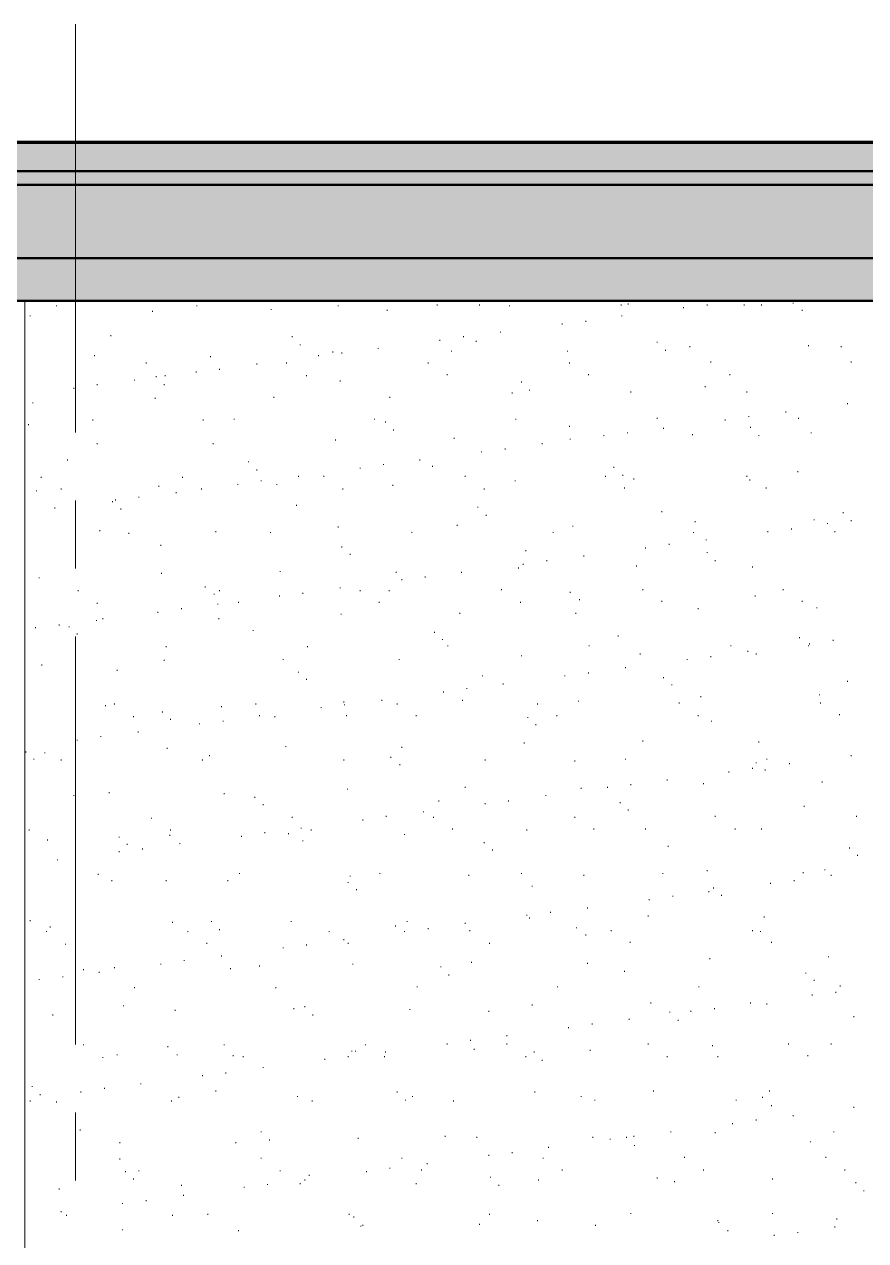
# Model space of a CAD drawing. Header units: inches. Extents: x 5 to 516, y -193 to 129.
# Drawn here: x 38.097 to 41.192, y -50.425 to -45.953 of the extents above; entities that cross this region are included whole.
import ezdxf

# ---------------------------------------------------------------- set-up
doc = ezdxf.new("R2010")
doc.units = ezdxf.units.IN
doc.header["$MEASUREMENT"] = 0
for name, color, linetype in [('Highlight', 210, 'Continuous'), ('PDF4_Geometry', 7, 'Continuous'), ('PDF4_Solid Fills', 7, 'Continuous')]:
    doc.layers.add(name, color=color, linetype=linetype)

msp = doc.modelspace()

# ---------------------------------------------------------------- hatches: boundary and pattern name
at = {"layer": 'PDF4_Solid Fills', "true_color": 0xb3b3b3, "transparency": 33554559}
for points in [[(48.845416, -46.4929831), (71.5387543, -46.4929831), (71.5387543, -46.5429787), (72.5987544, -46.5429787), (72.5987553, -46.4929831), (72.5987544, -46.4929787), (72.5987553, -46.3863164), (31.1987514, -46.3863164), (31.1987514, -46.5429787), (48.845416, -46.5429787)], [(31.1987514, -46.5429801), (31.1987514, -46.8129801), (31.1987514, -46.969646), (38.5354151, -46.969646), (48.845416, -46.969646), (48.845416, -46.8129801), (48.845416, -46.5429801)]]:
    msp.add_hatch(color=253, dxfattribs=at).paths.add_polyline_path(points)

# ---------------------------------------------------------------- linework, layer by layer
at = {"layer": 'Highlight'}
msp.add_line((23.3720821, -46.4929787), (77.1258262, -46.4929787), dxfattribs=at)
at = {"layer": 'PDF4_Geometry', "lineweight": 15}
for points in [[(38.2854151, -47.4529804), (38.2854151, -45.9529803)], [(38.0987492, -54.9496512), (38.0987492, -46.9696506)], [(38.2154145, -46.9896489), (38.2154145, -46.9863124)], [(38.7320839, -46.9896489), (38.7320839, -46.9863124)], [(39.2520831, -46.9896489), (39.2520831, -46.9863124)], [(39.6154187, -46.9863124), (39.6154187, -46.9829826)], [(39.7720824, -46.9863124), (39.7720824, -46.9829826)], [(39.8820813, -46.9896489), (39.8820813, -46.9863124)], [(40.2587497, -46.9729796), (40.2587497, -46.9696498)], [(40.2920816, -46.9863124), (40.2920816, -46.9829826)], [(40.318754, -46.9829826), (40.318754, -46.979646)], [(40.5220825, -46.9963153), (40.5220825, -46.9929788)], [(40.6087524, -46.9863124), (40.6087524, -46.9829826)], [(40.7454169, -46.9863124), (40.7454169, -46.9829826)], [(40.8087511, -46.9863124), (40.8087511, -46.9829826)], [(40.9254164, -46.979646), (40.9254164, -46.9763162)], [(38.1187484, -47.0263107), (38.1187484, -47.0229809)], [(38.5687539, -47.0096482), (38.5687539, -47.0063116)], [(39.0054197, -47.0029818), (39.0054197, -46.9996452)], [(39.4320827, -47.0063116), (39.4320827, -47.0029818)], [(40.2954182, -47.0263107), (40.2954182, -47.0229809)], [(40.9587483, -47.0063116), (40.9587483, -47.0029818)], [(39.8487494, -47.0863151), (39.8487494, -47.0829785)], [(40.0754204, -47.0563129), (40.0754204, -47.0529831)], [(40.1620835, -47.0463167), (40.1620835, -47.0429801)], [(38.41542, -47.0996479), (38.41542, -47.0963113)], [(39.0820867, -47.1029777), (39.0820867, -47.0996479)], [(39.1120821, -47.1329798), (39.1120821, -47.1296501)], [(39.6254149, -47.1163173), (39.6254149, -47.1129807)], [(39.7120849, -47.1029777), (39.7120849, -47.0996479)], [(39.7587496, -47.1196471), (39.7587496, -47.1163173)], [(40.4254164, -47.1229837), (40.4254164, -47.1196471)], [(38.3554156, -47.1729782), (38.3554156, -47.1696485)], [(38.7820853, -47.1763148), (38.7820853, -47.1729782)], [(39.1787528, -47.1729782), (39.1787528, -47.1696485)], [(39.232084, -47.1596455), (39.232084, -47.1563156)], [(39.265416, -47.162982), (39.265416, -47.1596455)], [(39.3987507, -47.1463127), (39.3987507, -47.1429828)], [(39.6687498, -47.1563156), (39.6687498, -47.1529791)], [(40.0954195, -47.1563156), (40.0954195, -47.1529791)], [(40.4554185, -47.1529791), (40.4554185, -47.1496492)], [(40.5454183, -47.1396462), (40.5454183, -47.1363165)], [(40.9820841, -47.1363165), (40.9820841, -47.1329798)], [(41.102086, -47.1396462), (41.102086, -47.1363165)], [(38.5454181, -47.1996506), (38.5454181, -47.196314)], [(38.8154173, -47.2229796), (38.8154173, -47.2196498)], [(38.9520818, -47.2029804), (38.9520818, -47.1996506)], [(39.0620875, -47.1996506), (39.0620875, -47.196314)], [(39.5820867, -47.1996506), (39.5820867, -47.196314)], [(40.1020859, -47.1996506), (40.1020859, -47.196314)], [(40.6220852, -47.196314), (40.6220852, -47.1929774)], [(41.1387478, -47.196314), (41.1387478, -47.1929774)], [(38.5020831, -47.262978), (38.5020831, -47.2596482)], [(38.5820867, -47.2496452), (38.5820867, -47.2463154)], [(38.6154187, -47.2463154), (38.6154187, -47.2429788)], [(38.7287542, -47.2329826), (38.7287542, -47.229646)], [(39.1354179, -47.2463154), (39.1354179, -47.2429788)], [(39.2587496, -47.2663146), (39.2587496, -47.262978)], [(39.6520873, -47.2429788), (39.6520873, -47.239649)], [(40.1720865, -47.2429788), (40.1720865, -47.239649)], [(40.6920857, -47.2429788), (40.6920857, -47.239649)], [(38.2787487, -47.2929801), (38.2787487, -47.2896504)], [(38.3654186, -47.2796474), (38.3654186, -47.2763107)], [(38.612082, -47.2796474), (38.612082, -47.2763107)], [(39.8920843, -47.3096495), (39.8920843, -47.3063129)], [(39.9254163, -47.2696444), (39.9254163, -47.2663146)], [(39.9554185, -47.2996465), (39.9554185, -47.2963167)], [(40.3287502, -47.3063129), (40.3287502, -47.3029831)], [(40.602086, -47.2863137), (40.602086, -47.282984)], [(40.7554199, -47.3063129), (40.7554199, -47.3029831)], [(38.1287514, -47.3463113), (38.1287514, -47.3429815)], [(38.57875, -47.3296487), (38.57875, -47.3263121)], [(39.015416, -47.3263121), (39.015416, -47.3229823)], [(39.4420856, -47.3263121), (39.4420856, -47.3229823)], [(41.125415, -47.3496479), (41.125415, -47.3463113)], [(40.4254164, -47.4029791), (40.4254164, -47.3996493)], [(40.7620863, -47.3963127), (40.7620863, -47.3929829)], [(40.8987508, -47.3796501), (40.8987508, -47.3763135)], [(40.9454156, -47.4029791), (40.9454156, -47.3996493)], [(38.112082, -47.4263149), (38.112082, -47.4229783)], [(38.3487492, -47.4096455), (38.3487492, -47.4063156)], [(38.7554197, -47.4096455), (38.7554197, -47.4063156)], [(38.8687485, -47.4063156), (38.8687485, -47.4029791)], [(39.3854179, -47.4063156), (39.3854179, -47.4029791)], [(39.4254163, -47.4163119), (39.4254163, -47.412982)], [(39.4554184, -47.446314), (39.4554184, -47.4429774)], [(39.9054171, -47.4063156), (39.9054171, -47.4029791)], [(40.1020859, -47.4329813), (40.1020859, -47.4296446)], [(40.4487521, -47.4396476), (40.4487521, -47.436311)], [(40.6754164, -47.4096455), (40.6754164, -47.4063156)], [(40.7687527, -47.436311), (40.7687527, -47.4329813)], [(39.242087, -47.4829826), (39.242087, -47.479646)], [(39.6787528, -47.4763162), (39.6787528, -47.4729796)], [(40.1054158, -47.479646), (40.1054158, -47.4763162)], [(40.2287543, -47.4663132), (40.2287543, -47.4629834)], [(40.3154174, -47.456317), (40.3154174, -47.4529804)], [(40.5554144, -47.4629834), (40.5554144, -47.4596468)], [(40.798748, -47.4663132), (40.798748, -47.4629834)], [(40.9920871, -47.456317), (40.9920871, -47.4529804)], [(38.3654186, -47.4963154), (38.3654186, -47.4929788)], [(38.7920815, -47.4963154), (38.7920815, -47.4929788)], [(39.7787488, -47.5263108), (39.7787488, -47.522981)], [(39.8654188, -47.5163146), (39.8654188, -47.512978)], [(40.0020832, -47.4963154), (40.0020832, -47.4929788)], [(38.2554197, -47.5563129), (38.2554197, -47.5529832)], [(38.9220864, -47.5629794), (38.9220864, -47.5596495)], [(39.4187498, -47.5729823), (39.4187498, -47.5696458)], [(39.5520846, -47.5563129), (39.5520846, -47.5529832)], [(39.5987493, -47.5796487), (39.5987493, -47.5763122)], [(38.1587536, -47.6196471), (38.1587536, -47.6163173)], [(38.6787528, -47.6196471), (38.6787528, -47.6163173)], [(38.9520818, -47.5929815), (38.9520818, -47.5896449)], [(39.1054157, -47.6163173), (39.1054157, -47.6129807)], [(39.198752, -47.6163173), (39.198752, -47.6129807)], [(39.3320867, -47.5863152), (39.3320867, -47.5829785)], [(39.7187512, -47.6163173), (39.7187512, -47.6129807)], [(40.2354207, -47.6163173), (40.2354207, -47.6129807)], [(40.2654161, -47.5829785), (40.2654161, -47.5796487)], [(40.298748, -47.6129807), (40.298748, -47.6096441)], [(40.3387532, -47.6263135), (40.3387532, -47.6229837)], [(40.7554199, -47.6163173), (40.7554199, -47.6129807)], [(40.9420857, -47.5996479), (40.9420857, -47.5963113)], [(38.1420842, -47.6696485), (38.1420842, -47.6663119)], [(38.2320839, -47.6629821), (38.2320839, -47.6596455)], [(38.5920829, -47.6529791), (38.5920829, -47.6496493)], [(38.7487533, -47.6629821), (38.7487533, -47.6596455)], [(38.8820812, -47.6463127), (38.8820812, -47.6429829)], [(38.9687512, -47.6329799), (38.9687512, -47.6296501)], [(39.0254189, -47.6463127), (39.0254189, -47.6429829)], [(39.2687525, -47.6629821), (39.2687525, -47.6596455)], [(39.4520818, -47.6496493), (39.4520818, -47.6463127)], [(39.7887518, -47.6629821), (39.7887518, -47.6596455)], [(39.9020873, -47.6329799), (39.9020873, -47.6296501)], [(40.3054144, -47.6596455), (40.3054144, -47.6563157)], [(40.7654161, -47.6296501), (40.7654161, -47.6263135)], [(40.8254204, -47.6596455), (40.8254204, -47.6563157)], [(38.2854151, -47.9529805), (38.2854151, -47.7029804)], [(38.4220864, -47.7096468), (38.4220864, -47.7063171)], [(38.4320826, -47.7029804), (38.4320826, -47.6996507)], [(38.5187525, -47.6929774), (38.5187525, -47.6896477)], [(38.655417, -47.6763149), (38.655417, -47.6729783)], [(38.2087481, -47.7329826), (38.2087481, -47.7296461)], [(38.4520818, -47.7363124), (38.4520818, -47.7329826)], [(39.0987493, -47.7229796), (39.0987493, -47.7196498)], [(39.765416, -47.7296461), (39.765416, -47.7263162)], [(39.7954182, -47.7596482), (39.7954182, -47.7563116)], [(40.4420857, -47.7463154), (40.4420857, -47.7429788)], [(41.1087524, -47.7496452), (41.1087524, -47.7463154)], [(39.2520831, -47.8029832), (39.2520831, -47.7996466)], [(39.6887491, -47.7963168), (39.6887491, -47.7929802)], [(40.1154188, -47.7996466), (40.1154188, -47.7963168)], [(40.5654174, -47.782984), (40.5654174, -47.7796474)], [(41.0020833, -47.7763108), (41.0020833, -47.772981)], [(41.0520847, -47.7896504), (41.0520847, -47.7863138)], [(41.1387478, -47.7796474), (41.1387478, -47.7763108)], [(38.3754148, -47.816316), (38.3754148, -47.8129794)], [(38.4820839, -47.8263122), (38.4820839, -47.8229823)], [(38.8020845, -47.8196458), (38.8020845, -47.816316)], [(39.0020831, -47.8229823), (39.0020831, -47.8196458)], [(39.5220824, -47.8229823), (39.5220824, -47.8196458)], [(40.0420816, -47.8229823), (40.0420816, -47.8196458)], [(40.558751, -47.8229823), (40.558751, -47.8196458)], [(40.6054158, -47.849648), (40.6054158, -47.8463113)], [(40.8320868, -47.8196458), (40.8320868, -47.816316)], [(40.9187499, -47.8096496), (40.9187499, -47.806313)], [(41.0787502, -47.8196458), (41.0787502, -47.816316)], [(38.5987493, -47.8696471), (38.5987493, -47.8663173)], [(39.265416, -47.8763135), (39.265416, -47.8729837)], [(39.9420856, -47.8896463), (39.9420856, -47.8863165)], [(40.3820813, -47.8796501), (40.3820813, -47.8763135)], [(40.4687513, -47.8663173), (40.4687513, -47.8629807)], [(39.2954182, -47.9029791), (39.2954182, -47.8996493)], [(40.0187526, -47.9263149), (40.0187526, -47.9229783)], [(40.1554171, -47.9096455), (40.1554171, -47.9063157)], [(40.6087524, -47.8963127), (40.6087524, -47.8929829)], [(40.6387478, -47.9263149), (40.6387478, -47.9229783)], [(38.6020858, -47.9729796), (38.6020858, -47.9696499)], [(39.0387517, -47.9663132), (39.0387517, -47.9629835)], [(39.4654146, -47.9696499), (39.4654146, -47.9663132)], [(39.7054185, -47.9696499), (39.7054185, -47.9663132)], [(39.9154201, -47.9529805), (39.9154201, -47.9496507)], [(39.9320827, -47.9396477), (39.9320827, -47.9363111)], [(40.3487494, -47.9463141), (40.3487494, -47.9429775)], [(40.775419, -47.9496507), (40.775419, -47.9463141)], [(38.1520872, -47.989649), (38.1520872, -47.9863125)], [(38.7620861, -48.022981), (38.7620861, -48.0196444)], [(39.2587496, -48.0263108), (39.2587496, -48.022981)], [(39.4854206, -47.9963154), (39.4854206, -47.9929789)], [(39.5720837, -47.9863125), (39.5720837, -47.9829826)], [(38.2954181, -48.0363138), (38.2954181, -48.032984)], [(38.7954181, -48.0496466), (38.7954181, -48.0463168)], [(38.8154173, -48.0363138), (38.8154173, -48.032984)], [(39.0354151, -48.056313), (39.0354151, -48.0529832)], [(39.1220851, -48.0463168), (39.1220851, -48.0429802)], [(39.3320867, -48.0363138), (39.3320867, -48.032984)], [(39.4387491, -48.0363138), (39.4387491, -48.032984)], [(39.8520859, -48.032984), (39.8520859, -48.0296474)], [(40.1054158, -48.0429802), (40.1054158, -48.0396504)], [(40.1387477, -48.0696458), (40.1387477, -48.066316)], [(40.3720852, -48.032984), (40.3720852, -48.0296474)], [(40.7854153, -48.056313), (40.7854153, -48.0529832)], [(40.8887478, -48.032984), (40.8887478, -48.0296474)], [(38.3654186, -48.0829786), (38.3654186, -48.0796488)], [(38.588753, -48.1163174), (38.588753, -48.1129808)], [(38.6754162, -48.1029778), (38.6754162, -48.099648)], [(38.8087509, -48.0863152), (38.8087509, -48.0829786)], [(38.8854178, -48.0796488), (38.8854178, -48.0763122)], [(39.4020873, -48.0796488), (39.4020873, -48.0763122)], [(39.9220865, -48.0796488), (39.9220865, -48.0763122)], [(40.4420857, -48.0763122), (40.4420857, -48.0729824)], [(40.5754204, -48.1029778), (40.5754204, -48.099648)], [(40.9587483, -48.0763122), (40.9587483, -48.0729824)], [(41.0120863, -48.099648), (41.0120863, -48.0963114)], [(38.2254175, -48.1629821), (38.2254175, -48.1596455)], [(38.362082, -48.1463128), (38.362082, -48.1429829)], [(38.3854178, -48.1396463), (38.3854178, -48.1363165)], [(38.8120875, -48.1396463), (38.8120875, -48.1363165)], [(39.2620861, -48.1229838), (39.2620861, -48.1196471)], [(39.6987521, -48.1196471), (39.6987521, -48.1163174)], [(40.1254149, -48.1196471), (40.1254149, -48.1163174)], [(38.1387476, -48.1729783), (38.1387476, -48.1696485)], [(38.2620861, -48.1696485), (38.2620861, -48.1663119)], [(38.2854151, -49.7029806), (38.2854151, -48.2029805)], [(38.2920815, -48.1963141), (38.2920815, -48.1929775)], [(38.938749, -48.1829813), (38.938749, -48.1796447)], [(39.6054157, -48.1896477), (39.6054157, -48.1863111)], [(40.2820855, -48.2029805), (40.2820855, -48.1996507)], [(38.0987492, -48.2429789), (38.0987492, -48.239649)], [(38.6187484, -48.2429789), (38.6187484, -48.239649)], [(39.1387476, -48.2429789), (39.1387476, -48.239649)], [(39.6354179, -48.2163133), (39.6354179, -48.2129835)], [(39.6554171, -48.239649), (39.6554171, -48.2363125)], [(40.1754163, -48.239649), (40.1754163, -48.2363125)], [(40.6954155, -48.239649), (40.6954155, -48.2363125)], [(40.9487522, -48.2096469), (40.9487522, -48.2063171)], [(40.9820841, -48.239649), (40.9820841, -48.2363125)], [(40.9854207, -48.2329827), (40.9854207, -48.2296461)], [(41.0720838, -48.2196499), (41.0720838, -48.2163133)], [(38.612082, -48.2929802), (38.612082, -48.2896504)], [(39.0487479, -48.2896504), (39.0487479, -48.2863138)], [(39.4754176, -48.2896504), (39.4754176, -48.2863138)], [(39.9254163, -48.2763108), (39.9254163, -48.272981)], [(40.3620822, -48.2696444), (40.3620822, -48.2663147)], [(40.5354153, -48.2896504), (40.5354153, -48.2863138)], [(40.6220852, -48.2796474), (40.6220852, -48.2763108)], [(40.7587497, -48.2596483), (40.7587497, -48.2563117)], [(40.7887519, -48.2696444), (40.7887519, -48.2663147)], [(38.1620833, -48.3096496), (38.1620833, -48.306313)], [(38.438749, -48.3296488), (38.438749, -48.3263122)], [(39.1054157, -48.3363152), (39.1054157, -48.3329786)], [(40.1720865, -48.339645), (40.1720865, -48.3363152)], [(40.308751, -48.3196458), (40.308751, -48.316316)], [(39.1354179, -48.3629808), (39.1354179, -48.3596442)], [(39.7820854, -48.349648), (39.7820854, -48.3463114)], [(39.8587523, -48.3796502), (39.8587523, -48.3763136)], [(40.0854165, -48.349648), (40.0854165, -48.3463114)], [(40.4487521, -48.3563144), (40.4487521, -48.3529778)], [(40.4787543, -48.3829799), (40.4787543, -48.3796502)], [(41.125415, -48.3696472), (41.125415, -48.3663174)], [(39.6387477, -48.4096456), (39.6387477, -48.4063157)], [(39.7254176, -48.3963128), (39.7254176, -48.3929829)], [(40.5854166, -48.4263149), (40.5854166, -48.4229783)], [(41.0220825, -48.4196486), (41.0220825, -48.4163119)], [(38.3954208, -48.4596469), (38.3954208, -48.4563171)], [(38.4287527, -48.4529805), (38.4287527, -48.4496507)], [(38.8220837, -48.4629835), (38.8220837, -48.4596469)], [(38.948752, -48.4529805), (38.948752, -48.4496507)], [(39.188749, -48.4663133), (39.188749, -48.4629835)], [(39.2720824, -48.4463141), (39.2720824, -48.4429775)], [(39.2754189, -48.4563171), (39.2754189, -48.4529805)], [(39.4120834, -48.4396477), (39.4120834, -48.4363111)], [(39.4687512, -48.4529805), (39.4687512, -48.4496507)], [(39.7087482, -48.4396477), (39.7087482, -48.4363111)], [(39.9854207, -48.4529805), (39.9854207, -48.4496507)], [(40.1354179, -48.4429775), (40.1354179, -48.4396477)], [(40.5054199, -48.4496507), (40.5054199, -48.4463141)], [(41.0254191, -48.4496507), (41.0254191, -48.4463141)], [(38.4987533, -48.4996453), (38.4987533, -48.4963155)], [(38.6054157, -48.4829827), (38.6054157, -48.4796461)], [(38.6354178, -48.5096483), (38.6354178, -48.5063117)], [(38.8287501, -48.5163147), (38.8287501, -48.5129781)], [(38.9620848, -48.4963155), (38.9620848, -48.4929789)], [(39.0187525, -48.4996453), (39.0187525, -48.4963155)], [(39.2820854, -48.4963155), (39.2820854, -48.4929789)], [(39.5387518, -48.4963155), (39.5387518, -48.4929789)], [(39.9487521, -48.5029819), (39.9487521, -48.4996453)], [(40.0554144, -48.4963155), (40.0554144, -48.4929789)], [(40.5754204, -48.4963155), (40.5754204, -48.4929789)], [(40.625415, -48.5163147), (40.625415, -48.5129781)], [(41.0954196, -48.4929789), (41.0954196, -48.4896491)], [(38.5154159, -48.556313), (38.5154159, -48.5529832)], [(38.7420869, -48.5263108), (38.7420869, -48.5229811)], [(39.9787543, -48.5296475), (39.9787543, -48.5263108)], [(38.2920815, -48.5863152), (38.2920815, -48.5829786)], [(38.3787514, -48.5729824), (38.3787514, -48.5696458)], [(39.0587509, -48.6096442), (39.0587509, -48.6063144)], [(39.9354193, -48.5963114), (39.9354193, -48.5929816)], [(40.3720852, -48.589645), (40.3720852, -48.5863152)], [(40.798748, -48.5929816), (40.798748, -48.589645)], [(38.1020858, -48.6296502), (38.1020858, -48.6263136)], [(38.1720863, -48.63298), (38.1720863, -48.6296502)], [(38.622085, -48.6163174), (38.622085, -48.6129808)], [(38.7787487, -48.642983), (38.7787487, -48.6396464)], [(39.4454154, -48.6496494), (39.4454154, -48.6463128)], [(39.4854206, -48.6129808), (39.4854206, -48.6096442)], [(41.1387478, -48.642983), (41.1387478, -48.6396464)], [(38.1320812, -48.6563157), (38.1320812, -48.6529792)], [(38.2320839, -48.6596456), (38.2320839, -48.6563157)], [(38.7520831, -48.6596456), (38.7520831, -48.6563157)], [(39.2720824, -48.6596456), (39.2720824, -48.6563157)], [(39.4787542, -48.676315), (39.4787542, -48.6729784)], [(39.7920816, -48.6596456), (39.7920816, -48.6563157)], [(40.1220852, -48.6629821), (40.1220852, -48.6596456)], [(40.308751, -48.6563157), (40.308751, -48.6529792)], [(40.775419, -48.6896477), (40.775419, -48.6863111)], [(40.7887519, -48.6696486), (40.7887519, -48.666312)], [(40.8220838, -48.6963141), (40.8220838, -48.6929775)], [(40.8287502, -48.6563157), (40.8287502, -48.6529792)], [(40.9120836, -48.6729784), (40.9120836, -48.6696486)], [(40.4620849, -48.7329827), (40.4620849, -48.7296461)], [(40.6887492, -48.7029805), (40.6887492, -48.6996507)], [(41.0320855, -48.7396491), (41.0320855, -48.7363125)], [(38.4087536, -48.7796475), (38.4087536, -48.7763109)], [(38.8320867, -48.7829841), (38.8320867, -48.7796475)], [(39.2854152, -48.7663147), (39.2854152, -48.7629781)], [(39.7187512, -48.7596483), (39.7187512, -48.7563117)], [(40.1454209, -48.7629781), (40.1454209, -48.7596483)], [(40.2420871, -48.7596483), (40.2420871, -48.7563117)], [(40.3287502, -48.7496453), (40.3287502, -48.7463155)], [(40.5954196, -48.7463155), (40.5954196, -48.7429789)], [(38.2787487, -48.7896505), (38.2787487, -48.7863139)], [(38.9454154, -48.7963169), (38.9454154, -48.7929803)], [(38.9754176, -48.8229824), (38.9754176, -48.8196459)], [(39.6220851, -48.8096496), (39.6220851, -48.806313)], [(39.7920816, -48.8196459), (39.7920816, -48.816316)], [(39.8787515, -48.8096496), (39.8787515, -48.806313)], [(40.015416, -48.7896505), (40.015416, -48.7863139)], [(40.2887518, -48.816316), (40.2887518, -48.8129795)], [(40.9654147, -48.8296488), (40.9654147, -48.8263123)], [(38.5654173, -48.8729838), (38.5654173, -48.8696472)], [(39.0820867, -48.8696472), (39.0820867, -48.8663174)], [(39.4287528, -48.8663174), (39.4287528, -48.8629808)], [(39.5654173, -48.849648), (39.5654173, -48.8463114)], [(39.6020859, -48.8696472), (39.6020859, -48.8663174)], [(40.1220852, -48.8696472), (40.1220852, -48.8663174)], [(40.318754, -48.8429816), (40.318754, -48.839645)], [(40.6387478, -48.8663174), (40.6387478, -48.8629808)], [(41.1587538, -48.8663174), (41.1587538, -48.8629808)], [(38.1154186, -48.916312), (38.1154186, -48.9129822)], [(38.6354178, -48.916312), (38.6354178, -48.9129822)], [(39.1154187, -48.9096456), (39.1154187, -48.9063158)], [(39.1520873, -48.916312), (39.1520873, -48.9129822)], [(39.3420829, -48.8796502), (39.3420829, -48.8763136)], [(39.6720865, -48.9129822), (39.6720865, -48.9096456)], [(39.9454155, -48.916312), (39.9454155, -48.9129822)], [(40.1920857, -48.9129822), (40.1920857, -48.9096456)], [(40.3820813, -48.9129822), (40.3820813, -48.9096456)], [(40.7120849, -48.9129822), (40.7120849, -48.9096456)], [(40.8087511, -48.9129822), (40.8087511, -48.9096456)], [(38.1820826, -48.9529805), (38.1820826, -48.9496508)], [(38.4454154, -48.9429775), (38.4454154, -48.9396478)], [(38.6320812, -48.9363112), (38.6320812, -48.9329814)], [(38.6687498, -48.9663133), (38.6687498, -48.9629835)], [(38.8954208, -48.9396478), (38.8954208, -48.9363112)], [(38.982084, -48.926315), (38.982084, -48.9229784)], [(39.0687539, -48.9296448), (39.0687539, -48.926315)], [(39.1220851, -48.9563172), (39.1220851, -48.9529805)], [(39.4954168, -48.9329814), (39.4954168, -48.9296448)], [(39.7887518, -48.9629835), (39.7887518, -48.9596469)], [(38.4454154, -48.9963155), (38.4454154, -48.9929789)], [(38.4754175, -48.9696499), (38.4754175, -48.9663133)], [(38.5320853, -48.9863125), (38.5320853, -48.9829827)], [(39.818754, -48.9896491), (39.818754, -48.9863125)], [(40.4654147, -48.9763163), (40.4654147, -48.9729797)], [(41.1320814, -48.9829827), (41.1320814, -48.9796462)], [(41.1620836, -49.0096483), (41.1620836, -49.0063117)], [(38.2187511, -49.0263109), (38.2187511, -49.0229811)], [(38.3687484, -49.0796488), (38.3687484, -49.0763123)], [(38.8887476, -49.0763123), (38.8887476, -49.0729824)], [(39.2954182, -49.0863153), (39.2954182, -49.0829787)], [(39.405417, -49.0763123), (39.405417, -49.0729824)], [(39.732084, -49.0829787), (39.732084, -49.0796488)], [(39.9254163, -49.0763123), (39.9254163, -49.0729824)], [(40.1554171, -49.0829787), (40.1554171, -49.0796488)], [(40.4454155, -49.0763123), (40.4454155, -49.0729824)], [(40.6087524, -49.0663161), (40.6087524, -49.0629795)], [(40.962085, -49.0729824), (40.962085, -49.0696459)], [(41.0420817, -49.0629795), (41.0420817, -49.0596497)], [(41.0654175, -49.0829787), (41.0654175, -49.0796488)], [(38.4187497, -49.1029778), (38.4187497, -49.0996481)], [(38.6187484, -49.1029778), (38.6187484, -49.0996481)], [(38.8454194, -49.1029778), (38.8454194, -49.0996481)], [(39.2887518, -49.1096442), (39.2887518, -49.1063144)], [(39.3187539, -49.1363166), (39.3187539, -49.13298)], [(39.9654146, -49.1229838), (39.9654146, -49.1196472)], [(40.6154188, -49.142983), (40.6154188, -49.1396464)], [(40.6320814, -49.1296502), (40.6320814, -49.1263136)], [(40.8420831, -49.1129808), (40.8420831, -49.1096442)], [(40.9287529, -49.1029778), (40.9287529, -49.0996481)], [(40.395421, -49.1729784), (40.395421, -49.1696486)], [(40.4820841, -49.1596456), (40.4820841, -49.1563158)], [(40.6620835, -49.1563158), (40.6620835, -49.1529792)], [(39.9454155, -49.2296462), (39.9454155, -49.2263163)], [(40.0320854, -49.21965), (40.0320854, -49.2163133)], [(40.1687499, -49.2029806), (40.1687499, -49.1996508)], [(40.3920844, -49.2329827), (40.3920844, -49.2296462)], [(40.8187541, -49.2363126), (40.8187541, -49.2329827)], [(38.1187484, -49.2496453), (38.1187484, -49.2463155)], [(38.1920855, -49.2729811), (38.1920855, -49.2696445)], [(38.6420842, -49.2563117), (38.6420842, -49.252982)], [(38.7854151, -49.252982), (38.7854151, -49.2496453)], [(39.0787501, -49.252982), (39.0787501, -49.2496453)], [(39.4620848, -49.2696445), (39.4620848, -49.2663147)], [(39.5054198, -49.252982), (39.5054198, -49.2496453)], [(39.5820867, -49.2796475), (39.5820867, -49.2763109)], [(39.7187512, -49.2596483), (39.7187512, -49.2563117)], [(39.9554185, -49.2396491), (39.9554185, -49.2363126)], [(40.1287516, -49.2763109), (40.1287516, -49.2729811)], [(38.1787527, -49.2896505), (38.1787527, -49.2863139)], [(38.698752, -49.2896505), (38.698752, -49.2863139)], [(38.8154173, -49.2829841), (38.8154173, -49.2796475)], [(39.2187512, -49.2896505), (39.2187512, -49.2863139)], [(39.2720824, -49.3196459), (39.2720824, -49.3163161)], [(39.4954168, -49.2896505), (39.4954168, -49.2863139)], [(39.7354206, -49.2863139), (39.7354206, -49.2829841)], [(40.1620835, -49.3029833), (40.1620835, -49.2996467)], [(40.2554198, -49.2863139), (40.2554198, -49.2829841)], [(40.775419, -49.2863139), (40.775419, -49.2829841)], [(40.8054144, -49.2896505), (40.8054144, -49.2863139)], [(38.2487533, -49.3363153), (38.2487533, -49.3329787)], [(38.7687525, -49.3329787), (38.7687525, -49.3296489)], [(39.0487479, -49.3496481), (39.0487479, -49.3463115)], [(39.1354179, -49.3396451), (39.1354179, -49.3363153)], [(39.2887518, -49.3329787), (39.2887518, -49.3296489)], [(39.808751, -49.3329787), (39.808751, -49.3296489)], [(40.3254204, -49.3296489), (40.3254204, -49.3263123)], [(40.8454196, -49.3296489), (40.8454196, -49.3263123)], [(38.2854151, -49.3996494), (38.2854151, -49.3963129)], [(38.5987493, -49.4096456), (38.5987493, -49.4063158)], [(38.6854192, -49.3963129), (38.6854192, -49.392983)], [(38.8220837, -49.3796502), (38.8220837, -49.3763136)], [(39.3054143, -49.4096456), (39.3054143, -49.4063158)], [(39.742087, -49.4029792), (39.742087, -49.3996494)], [(40.1687499, -49.4063158), (40.1687499, -49.4029792)], [(40.6187486, -49.3896464), (40.6187486, -49.3863166)], [(41.0554145, -49.38298), (41.0554145, -49.3796502)], [(38.2387503, -49.4563172), (38.2387503, -49.4529806)], [(38.3154172, -49.4296448), (38.3154172, -49.426315)], [(38.372085, -49.4396478), (38.372085, -49.4363112)], [(38.4287527, -49.4229784), (38.4287527, -49.4196486)], [(38.8554157, -49.426315), (38.8554157, -49.4229784)], [(38.9620848, -49.416312), (38.9620848, -49.4129822)], [(39.6287515, -49.4196486), (39.6287515, -49.416312)], [(39.6587537, -49.4496508), (39.6587537, -49.4463142)], [(40.3054144, -49.4363112), (40.3054144, -49.4329814)], [(40.9720811, -49.4429776), (40.9720811, -49.4396478)], [(38.1520872, -49.4663134), (38.1520872, -49.4629836)], [(38.5020831, -49.4963155), (38.5020831, -49.492979)], [(39.0220824, -49.4963155), (39.0220824, -49.492979)], [(39.5420816, -49.492979), (39.5420816, -49.4896491)], [(40.058751, -49.492979), (40.058751, -49.4896491)], [(40.5787502, -49.492979), (40.5787502, -49.4896491)], [(41.0020833, -49.46965), (41.0020833, -49.4663134)], [(41.0987495, -49.4896491), (41.0987495, -49.4863126)], [(40.9954169, -49.5229811), (40.9954169, -49.5196445)], [(41.0820869, -49.5129781), (41.0820869, -49.5096484)], [(38.4620848, -49.5629795), (38.4620848, -49.5596497)], [(38.6520872, -49.5796489), (38.6520872, -49.5763123)], [(39.0887531, -49.5729825), (39.0887531, -49.5696459)], [(39.1287515, -49.5663161), (39.1287515, -49.5629795)], [(39.515416, -49.5763123), (39.515416, -49.5729825)], [(39.8054144, -49.5829787), (39.8054144, -49.5796489)], [(39.9654146, -49.5596497), (39.9654146, -49.5563131)], [(40.4020874, -49.5529833), (40.4020874, -49.5496467)], [(40.4720811, -49.5863153), (40.4720811, -49.5829787)], [(40.548748, -49.5829787), (40.548748, -49.5796489)], [(40.635418, -49.5729825), (40.635418, -49.5696459)], [(40.7687527, -49.5529833), (40.7687527, -49.5496467)], [(40.8287502, -49.5563131), (40.8287502, -49.5529833)], [(38.2020817, -49.5963115), (38.2020817, -49.5929817)], [(39.1587536, -49.5963115), (39.1587536, -49.5929817)], [(40.1854193, -49.6296503), (40.1854193, -49.6263137)], [(40.3220838, -49.6129809), (40.3220838, -49.6096443)], [(40.5020832, -49.6163175), (40.5020832, -49.6129809)], [(41.1487508, -49.6029779), (41.1487508, -49.5996481)], [(39.8720851, -49.6729784), (39.8720851, -49.6696487)], [(40.0987494, -49.642983), (40.0987494, -49.6396464)], [(38.3154172, -49.7063172), (38.3154172, -49.7029806)], [(38.6254148, -49.7129836), (38.6254148, -49.709647)], [(38.8320867, -49.7063172), (38.8320867, -49.7029806)], [(39.3520859, -49.7063172), (39.3520859, -49.7029806)], [(39.6520873, -49.7029806), (39.6520873, -49.6996508)], [(39.7387504, -49.6896478), (39.7387504, -49.6863112)], [(39.7520832, -49.7229798), (39.7520832, -49.71965)], [(39.8720851, -49.7029806), (39.8720851, -49.6996508)], [(40.1787529, -49.7263164), (40.1787529, -49.7229798)], [(40.3920844, -49.7029806), (40.3920844, -49.6996508)], [(40.6287516, -49.709647), (40.6287516, -49.7063172)], [(40.9087538, -49.7029806), (40.9087538, -49.6996508)], [(41.0654175, -49.7029806), (41.0654175, -49.6996508)], [(38.3854178, -49.752982), (38.3854178, -49.7496454)], [(38.438749, -49.742979), (38.438749, -49.7396492)], [(38.6587536, -49.742979), (38.6587536, -49.7396492)], [(38.8654187, -49.7463156), (38.8654187, -49.742979)], [(38.9020872, -49.7496454), (38.9020872, -49.7463156)], [(39.2020818, -49.7596484), (39.2020818, -49.7563118)], [(39.2887518, -49.7496454), (39.2887518, -49.7463156)], [(39.3020845, -49.7296462), (39.3020845, -49.7263164)], [(39.3154173, -49.7296462), (39.3154173, -49.7263164)], [(39.4220864, -49.7496454), (39.4220864, -49.7463156)], [(39.4254163, -49.7329828), (39.4254163, -49.7296462)], [(39.9420856, -49.7496454), (39.9420856, -49.7463156)], [(39.972081, -49.7329828), (39.972081, -49.7296462)], [(40.0020832, -49.7629782), (40.0020832, -49.7596484)], [(40.4620849, -49.7496454), (40.4620849, -49.7463156)], [(40.6487508, -49.7496454), (40.6487508, -49.7463156)], [(40.9787543, -49.7463156), (40.9787543, -49.742979)], [(38.8387531, -49.8096497), (38.8387531, -49.8063131)], [(38.9754176, -49.7896506), (38.9754176, -49.7863139)], [(38.1254148, -49.8596443), (38.1254148, -49.8563145)], [(38.5254189, -49.8496481), (38.5254189, -49.8463115)], [(38.7520831, -49.8196459), (38.7520831, -49.8163161)], [(38.1554169, -49.8896465), (38.1554169, -49.8863167)], [(38.3054142, -49.8796503), (38.3054142, -49.8763137)], [(38.3920842, -49.8663175), (38.3920842, -49.8629809)], [(38.66542, -49.8996495), (38.66542, -49.8963129)], [(38.8020845, -49.8763137), (38.8020845, -49.8729839)], [(39.1020859, -49.8963129), (39.1020859, -49.8929831)], [(39.4687512, -49.8796503), (39.4687512, -49.8763137)], [(39.5254189, -49.8963129), (39.5254189, -49.8929831)], [(39.9754177, -49.8796503), (39.9754177, -49.8763137)], [(40.1454209, -49.8963129), (40.1454209, -49.8929831)], [(40.4120835, -49.8763137), (40.4120835, -49.8729839)], [(40.8120877, -49.8996495), (40.8120877, -49.8963129)], [(40.8387532, -49.8763137), (40.8387532, -49.8729839)], [(38.1187484, -49.9129822), (38.1187484, -49.9096457)], [(38.2154145, -49.9163121), (38.2154145, -49.9129822)], [(38.6387476, -49.9129822), (38.6387476, -49.9096457)], [(39.155417, -49.9129822), (39.155417, -49.9096457)], [(39.4987534, -49.9096457), (39.4987534, -49.9063158)], [(39.6754163, -49.9129822), (39.6754163, -49.9096457)], [(40.1954155, -49.9096457), (40.1954155, -49.9063158)], [(40.7154147, -49.9096457), (40.7154147, -49.9063158)], [(40.8454196, -49.9296448), (40.8454196, -49.9263151)], [(41.1487508, -49.9363112), (41.1487508, -49.9329815)], [(38.2854151, -50.2029806), (38.2854151, -49.9529806)], [(40.7020819, -49.9963156), (40.7020819, -49.992979)], [(40.7887519, -49.9829828), (40.7887519, -49.9796462)], [(40.9254164, -49.9663134), (40.9254164, -49.9629836)], [(38.3020845, -50.0196446), (38.3020845, -50.0163148)], [(38.9687512, -50.026311), (38.9687512, -50.0229812)], [(40.4754177, -50.026311), (40.4754177, -50.0229812)], [(40.6387478, -50.0296476), (40.6387478, -50.026311)], [(41.0754205, -50.026311), (41.0754205, -50.0229812)], [(38.448752, -50.0663161), (38.448752, -50.0629796)], [(38.8754148, -50.0663161), (38.8754148, -50.0629796)], [(38.9987534, -50.0563131), (38.9987534, -50.0529834)], [(39.3254203, -50.0496467), (39.3254203, -50.046317)], [(39.6454209, -50.0429804), (39.6454209, -50.0396506)], [(39.7620862, -50.046317), (39.7620862, -50.0429804)], [(40.025419, -50.0829787), (40.025419, -50.0796489)], [(40.1887491, -50.046317), (40.1887491, -50.0429804)], [(40.2520832, -50.0529834), (40.2520832, -50.0496467)], [(40.3120876, -50.046317), (40.3120876, -50.0429804)], [(40.3387532, -50.0429804), (40.3387532, -50.0396506)], [(40.342083, -50.0763124), (40.342083, -50.0729825)], [(40.9887505, -50.0629796), (40.9887505, -50.0596497)], [(38.448752, -50.1263137), (38.448752, -50.1229839)], [(38.9687512, -50.1229839), (38.9687512, -50.1196473)], [(39.4854206, -50.1229839), (39.4854206, -50.1196473)], [(39.8054144, -50.1129809), (39.8054144, -50.1096443)], [(39.8920843, -50.1029779), (39.8920843, -50.0996481)], [(40.0054198, -50.1229839), (40.0054198, -50.1196473)], [(40.525419, -50.1196473), (40.525419, -50.1163175)], [(41.0454183, -50.1196473), (41.0454183, -50.1163175)], [(38.4687511, -50.1729785), (38.4687511, -50.1696487)], [(38.5187525, -50.1696487), (38.5187525, -50.1663121)], [(39.0387517, -50.1696487), (39.0387517, -50.1663121)], [(39.3554157, -50.1729785), (39.3554157, -50.1696487)], [(39.4420856, -50.1596457), (39.4420856, -50.1563159)], [(39.558751, -50.1663121), (39.558751, -50.1629823)], [(39.5787501, -50.1429831), (39.5787501, -50.1396465)], [(40.0754204, -50.1663121), (40.0754204, -50.1629823)], [(40.5954196, -50.1663121), (40.5954196, -50.1629823)], [(41.1154189, -50.1663121), (41.1154189, -50.1629823)], [(38.4987533, -50.1996509), (38.4987533, -50.1963143)], [(38.992087, -50.21965), (38.992087, -50.2163134)], [(39.1120821, -50.2163134), (39.1120821, -50.2129836)], [(39.1287515, -50.2029806), (39.1287515, -50.1996509)], [(39.1454209, -50.1863113), (39.1454209, -50.1829815)], [(39.5387518, -50.2163134), (39.5387518, -50.2129836)], [(39.8120876, -50.1929776), (39.8120876, -50.1896479)], [(39.9887504, -50.2029806), (39.9887504, -50.1996509)], [(40.4254164, -50.1963143), (40.4254164, -50.1929776)], [(40.4887505, -50.209647), (40.4887505, -50.2063173)], [(40.8487494, -50.1996509), (40.8487494, -50.1963143)], [(41.1554172, -50.2129836), (41.1554172, -50.209647)], [(38.2254175, -50.2363126), (38.2254175, -50.2329828)], [(38.6754162, -50.2229798), (38.6754162, -50.21965)], [(38.6820826, -50.2596484), (38.6820826, -50.2563118)], [(38.905417, -50.2296463), (38.905417, -50.2263164)], [(39.842083, -50.2229798), (39.842083, -50.21965)], [(41.1854194, -50.242979), (41.1854194, -50.2396492)], [(38.4587481, -50.2896506), (38.4587481, -50.286314)], [(38.5454181, -50.2796476), (38.5454181, -50.276311)], [(38.2320839, -50.319646), (38.2320839, -50.3163162)], [(38.2520831, -50.3329788), (38.2520831, -50.3296489)], [(38.6420842, -50.3329788), (38.6420842, -50.3296489)], [(38.7720823, -50.3296489), (38.7720823, -50.3263124)], [(39.2920815, -50.3296489), (39.2920815, -50.3263124)], [(39.3087509, -50.3396452), (39.3087509, -50.3363154)], [(39.808751, -50.3296489), (39.808751, -50.3263124)], [(39.9854207, -50.3529779), (39.9854207, -50.3496482)], [(40.3287502, -50.3263124), (40.3287502, -50.3229825)], [(40.6487508, -50.3529779), (40.6487508, -50.3496482)], [(40.8487494, -50.3263124), (40.8487494, -50.3229825)], [(41.0854166, -50.3463115), (41.0854166, -50.3429818)], [(38.4587481, -50.3863167), (38.4587481, -50.3829801)], [(38.8854178, -50.3896465), (38.8854178, -50.3863167)], [(39.3354165, -50.3729839), (39.3354165, -50.3696473)], [(39.3420829, -50.3696473), (39.3420829, -50.3663175)], [(39.7720824, -50.3663175), (39.7720824, -50.3629809)], [(40.1987521, -50.3696473), (40.1987521, -50.3663175)], [(40.6520874, -50.3596443), (40.6520874, -50.3563145)], [(40.6854193, -50.3896465), (40.6854193, -50.3863167)], [(40.9420857, -50.3963129), (40.9420857, -50.3929831)], [(41.0787502, -50.3763137), (41.0787502, -50.3729839)], [(40.8554158, -50.4063159), (40.8554158, -50.4029793)]]:
    msp.add_lwpolyline(points, dxfattribs=at)
at = {"layer": 'PDF4_Geometry', "lineweight": 70}
msp.add_lwpolyline([(26.5987483, -46.9696498), (26.5987483, -46.3863164), (72.598752, -46.3863164), (72.598752, -46.9696498)], dxfattribs=at)
at = {"layer": 'PDF4_Geometry', "lineweight": 50}
for points in [[(38.5354151, -46.4929787), (31.198748, -46.4929787)], [(31.1987514, -46.4929787), (71.5387543, -46.4929787)], [(31.1987514, -46.4929787), (72.5987553, -46.4929787), (71.5387543, -46.4929787)], [(31.1987514, -46.4929787), (38.5354185, -46.4929787)], [(31.1987514, -46.4929787), (38.5354185, -46.4929787)], [(31.1987514, -46.4929787), (71.5387543, -46.4929787), (38.5354185, -46.4929787)], [(31.1987514, -46.4929787), (38.5354185, -46.4929787)], [(31.1987514, -46.4929787), (38.5354185, -46.4929787)], [(31.1987514, -46.4929787), (38.5354185, -46.4929787)], [(31.1987514, -46.4929787), (38.5354185, -46.4929787)], [(38.5354151, -46.4929787), (48.845416, -46.4929787)], [(38.5354151, -46.4929787), (48.845416, -46.4929787)], [(38.5354151, -46.4929787), (48.845416, -46.4929787)], [(38.5354151, -46.4929787), (48.845416, -46.4929787)], [(38.5354151, -46.4929787), (48.845416, -46.4929787)], [(38.5354151, -46.4929787), (48.845416, -46.4929787)], [(48.8454203, -46.4929787), (38.5354193, -46.4929787)], [(31.1987514, -46.5429801), (38.5354185, -46.5429801)], [(31.1987514, -46.5429801), (38.5354185, -46.5429801)], [(38.5354151, -46.5429801), (48.845416, -46.5429801)], [(38.5354151, -46.5429801), (48.845416, -46.5429801)], [(31.1987514, -46.8129793), (38.5354185, -46.8129793)], [(31.1987514, -46.8129793), (38.5354185, -46.8129793)], [(38.5354151, -46.8129793), (48.845416, -46.8129793)], [(38.5354151, -46.8129793), (48.845416, -46.8129793)]]:
    msp.add_lwpolyline(points, close=True, dxfattribs=at)
at = {"layer": 'PDF4_Geometry', "lineweight": 35}
for points in [[(38.0987492, -46.4929787), (37.8487492, -46.4929787)], [(38.4720809, -46.4929787), (38.2220809, -46.4929787)], [(38.8487493, -46.4929787), (38.5987492, -46.4929787)], [(39.222081, -46.4929787), (38.972081, -46.4929787)], [(39.5987493, -46.4929787), (39.3487493, -46.4929787)], [(39.9720811, -46.4929787), (39.722081, -46.4929787)], [(40.3487494, -46.4929787), (40.0987494, -46.4929787)], [(40.7220811, -46.4929787), (40.4720811, -46.4929787)], [(41.0987494, -46.4929787), (40.8487494, -46.4929787)]]:
    msp.add_lwpolyline(points, dxfattribs=at)
at = {"layer": 'PDF4_Geometry', "lineweight": 50}
msp.add_lwpolyline([(26.5987483, -46.9696498), (72.598752, -46.9696498)], dxfattribs=at)

doc.saveas('drawing.dxf')
